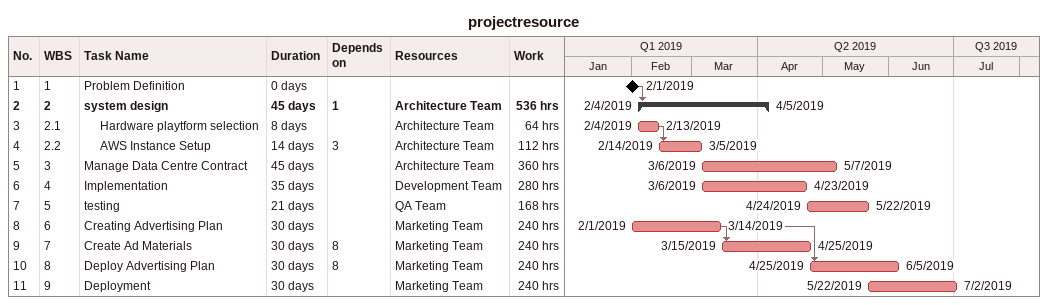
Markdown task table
projectresource

| ID | WBS | Task | Duration | Start | Finish | Predecessors | Resources | Work (h) |
|---|---|---|---|---|---|---|---|---|
| 1 | 1 | Problem Definition | 0d | 2019-02-01 | 2019-02-01 |  |  |  |
| 2 | 2 | **system design** | 45d | 2019-02-04 | 2019-04-05 | 1 | Architecture Team | 536 |
| 3 | 2.1 | Hardware playtform selection | 8d | 2019-02-04 | 2019-02-13 |  | Architecture Team | 64 |
| 4 | 2.2 | AWS Instance Setup | 14d | 2019-02-14 | 2019-03-05 | 3 | Architecture Team | 112 |
| 5 | 3 | Manage Data Centre Contract | 45d | 2019-03-06 | 2019-05-07 |  | Architecture Team | 360 |
| 6 | 4 | Implementation | 35d | 2019-03-06 | 2019-04-23 |  | Development Team | 280 |
| 7 | 5 | testing | 21d | 2019-04-24 | 2019-05-22 |  | QA Team | 168 |
| 8 | 6 | Creating Advertising Plan | 30d | 2019-02-01 | 2019-03-14 |  | Marketing Team | 240 |
| 9 | 7 | Create Ad Materials | 30d | 2019-03-15 | 2019-04-25 | 8 | Marketing Team | 240 |
| 10 | 8 | Deploy Advertising Plan | 30d | 2019-04-25 | 2019-06-05 | 8 | Marketing Team | 240 |
| 11 | 9 | Deployment | 30d | 2019-05-22 | 2019-07-02 |  | Marketing Team | 240 |
